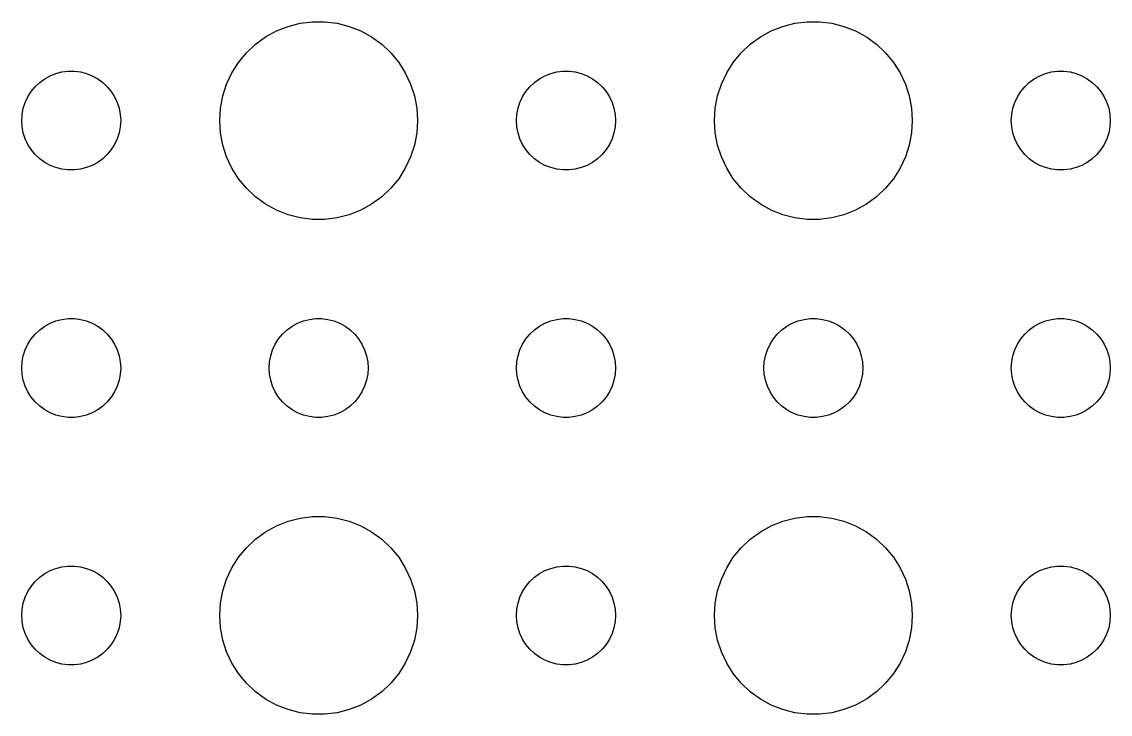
# Model space of a CAD drawing. Header units: metres. Extents: x -150 to 150, y -104 to 104.
# Drawn here: x 73.5 to 106.5, y -55.49 to -34.51 of the extents above; entities that cross this region are included whole.
import ezdxf

# ---------------------------------------------------------------- set-up
doc = ezdxf.new("R2010")
doc.units = ezdxf.units.M

msp = doc.modelspace()

# ---------------------------------------------------------------- linework, layer by layer
for p, q in [((81.2227, -34.7855), (81.573, -34.6468)), ((81.573, -34.6468), (81.9379, -34.5531)), ((81.9379, -34.5531), (82.3116, -34.5059)), ((82.3116, -34.5059), (82.6884, -34.5059)), ((82.6884, -34.5059), (83.0621, -34.5531)), ((83.0621, -34.5531), (83.427, -34.6468)), ((83.427, -34.6468), (83.7773, -34.7855)), ((96.2227, -34.7855), (96.573, -34.6468)), ((96.573, -34.6468), (96.9379, -34.5531)), ((96.9379, -34.5531), (97.3116, -34.5059)), ((97.3116, -34.5059), (97.6884, -34.5059)), ((97.6884, -34.5059), (98.0621, -34.5531)), ((98.0621, -34.5531), (98.427, -34.6468)), ((98.427, -34.6468), (98.7773, -34.7855)), ((80.5877, -35.1885), (80.8925, -34.967)), ((80.8925, -34.967), (81.2227, -34.7855)), ((83.7773, -34.7855), (84.1075, -34.967)), ((84.1075, -34.967), (84.4123, -35.1885)), ((95.5877, -35.1885), (95.8925, -34.967)), ((95.8925, -34.967), (96.2227, -34.7855)), ((98.7773, -34.7855), (99.1075, -34.967)), ((99.1075, -34.967), (99.4123, -35.1885)), ((80.3131, -35.4464), (80.5877, -35.1885)), ((84.4123, -35.1885), (84.6869, -35.4464)), ((95.3131, -35.4464), (95.5877, -35.1885)), ((99.4123, -35.1885), (99.6869, -35.4464)), ((80.073, -35.7366), (80.3131, -35.4464)), ((84.6869, -35.4464), (84.927, -35.7366)), ((95.073, -35.7366), (95.3131, -35.4464)), ((99.6869, -35.4464), (99.927, -35.7366)), ((79.8711, -36.0547), (80.073, -35.7366)), ((84.927, -35.7366), (85.1289, -36.0547)), ((94.8711, -36.0547), (95.073, -35.7366)), ((99.927, -35.7366), (100.129, -36.0547)), ((74.0439, -36.3442), (74.1963, -36.2335)), ((74.1963, -36.2335), (74.3613, -36.1428)), ((74.3613, -36.1428), (74.5365, -36.0734)), ((74.5365, -36.0734), (74.7189, -36.0266)), ((74.7189, -36.0266), (74.9058, -36.003)), ((74.9058, -36.003), (75.0942, -36.003)), ((75.0942, -36.003), (75.2811, -36.0266)), ((75.2811, -36.0266), (75.4635, -36.0734)), ((75.4635, -36.0734), (75.6387, -36.1428)), ((75.6387, -36.1428), (75.8037, -36.2335)), ((75.8037, -36.2335), (75.9561, -36.3442)), ((79.7107, -36.3956), (79.8711, -36.0547)), ((85.1289, -36.0547), (85.2893, -36.3956)), ((89.0439, -36.3442), (89.1963, -36.2335)), ((89.1963, -36.2335), (89.3613, -36.1428)), ((89.3613, -36.1428), (89.5365, -36.0734)), ((89.5365, -36.0734), (89.7189, -36.0266)), ((89.7189, -36.0266), (89.9058, -36.003)), ((89.9058, -36.003), (90.0942, -36.003)), ((90.0942, -36.003), (90.2811, -36.0266)), ((90.2811, -36.0266), (90.4635, -36.0734)), ((90.4635, -36.0734), (90.6387, -36.1428)), ((90.6387, -36.1428), (90.8037, -36.2335)), ((90.8037, -36.2335), (90.9561, -36.3442)), ((94.7107, -36.3956), (94.8711, -36.0547)), ((100.129, -36.0547), (100.289, -36.3956)), ((104.044, -36.3442), (104.196, -36.2335)), ((104.196, -36.2335), (104.361, -36.1428)), ((104.361, -36.1428), (104.536, -36.0734)), ((104.536, -36.0734), (104.719, -36.0266)), ((104.719, -36.0266), (104.906, -36.003)), ((104.906, -36.003), (105.094, -36.003)), ((105.094, -36.003), (105.281, -36.0266)), ((105.281, -36.0266), (105.464, -36.0734)), ((105.464, -36.0734), (105.639, -36.1428)), ((105.639, -36.1428), (105.804, -36.2335)), ((105.804, -36.2335), (105.956, -36.3442)), ((73.6855, -36.7774), (73.7865, -36.6183)), ((73.7865, -36.6183), (73.9065, -36.4732)), ((73.9065, -36.4732), (74.0439, -36.3442)), ((75.9561, -36.3442), (76.0934, -36.4732)), ((76.0934, -36.4732), (76.2135, -36.6183)), ((76.2135, -36.6183), (76.3145, -36.7774)), ((79.5943, -36.7539), (79.7107, -36.3956)), ((85.2893, -36.3956), (85.4057, -36.7539)), ((88.6855, -36.7774), (88.7865, -36.6183)), ((88.7865, -36.6183), (88.9065, -36.4732)), ((88.9065, -36.4732), (89.0439, -36.3442)), ((90.9561, -36.3442), (91.0934, -36.4732)), ((91.0934, -36.4732), (91.2135, -36.6183)), ((91.2135, -36.6183), (91.3145, -36.7774)), ((94.5943, -36.7539), (94.7107, -36.3956)), ((100.289, -36.3956), (100.406, -36.7539)), ((103.686, -36.7774), (103.786, -36.6183)), ((103.786, -36.6183), (103.907, -36.4732)), ((103.907, -36.4732), (104.044, -36.3442)), ((105.956, -36.3442), (106.093, -36.4732)), ((106.093, -36.4732), (106.214, -36.6183)), ((106.214, -36.6183), (106.314, -36.7774)), ((73.5471, -37.127), (73.6053, -36.9478)), ((73.6053, -36.9478), (73.6855, -36.7774)), ((76.3145, -36.7774), (76.3947, -36.9478)), ((76.3947, -36.9478), (76.4529, -37.127)), ((79.5237, -37.124), (79.5943, -36.7539)), ((85.4057, -36.7539), (85.4763, -37.124)), ((88.5471, -37.127), (88.6053, -36.9478)), ((88.6053, -36.9478), (88.6855, -36.7774)), ((91.3145, -36.7774), (91.3947, -36.9478)), ((91.3947, -36.9478), (91.4529, -37.127)), ((94.5237, -37.124), (94.5943, -36.7539)), ((100.406, -36.7539), (100.476, -37.124)), ((103.547, -37.127), (103.605, -36.9478)), ((103.605, -36.9478), (103.686, -36.7774)), ((106.314, -36.7774), (106.395, -36.9478)), ((106.395, -36.9478), (106.453, -37.127)), ((73.5118, -37.312), (73.5471, -37.127)), ((76.4529, -37.127), (76.4882, -37.312)), ((79.5, -37.5), (79.5237, -37.124)), ((85.4763, -37.124), (85.5, -37.5)), ((88.5118, -37.312), (88.5471, -37.127)), ((91.4529, -37.127), (91.4882, -37.312)), ((94.5, -37.5), (94.5237, -37.124)), ((100.476, -37.124), (100.5, -37.5)), ((103.512, -37.312), (103.547, -37.127)), ((106.453, -37.127), (106.488, -37.312)), ((73.5, -37.5), (73.5118, -37.312)), ((73.5118, -37.688), (73.5, -37.5)), ((76.4882, -37.312), (76.5, -37.5)), ((76.5, -37.5), (76.4882, -37.688)), ((79.5237, -37.876), (79.5, -37.5)), ((85.5, -37.5), (85.4763, -37.876)), ((88.5, -37.5), (88.5118, -37.312)), ((88.5118, -37.688), (88.5, -37.5)), ((91.4882, -37.312), (91.5, -37.5)), ((91.5, -37.5), (91.4882, -37.688)), ((94.5237, -37.876), (94.5, -37.5)), ((100.5, -37.5), (100.476, -37.876)), ((103.5, -37.5), (103.512, -37.312)), ((103.512, -37.688), (103.5, -37.5)), ((106.488, -37.312), (106.5, -37.5)), ((106.5, -37.5), (106.488, -37.688)), ((73.5471, -37.873), (73.5118, -37.688)), ((73.6053, -38.0522), (73.5471, -37.873)), ((76.4529, -37.873), (76.3947, -38.0522)), ((76.4882, -37.688), (76.4529, -37.873)), ((79.5943, -38.2461), (79.5237, -37.876)), ((85.4763, -37.876), (85.4057, -38.2461)), ((88.5471, -37.873), (88.5118, -37.688)), ((88.6053, -38.0522), (88.5471, -37.873)), ((91.4529, -37.873), (91.3947, -38.0522)), ((91.4882, -37.688), (91.4529, -37.873)), ((94.5943, -38.2461), (94.5237, -37.876)), ((100.476, -37.876), (100.406, -38.2461)), ((103.547, -37.873), (103.512, -37.688)), ((103.605, -38.0522), (103.547, -37.873)), ((106.453, -37.873), (106.395, -38.0522)), ((106.488, -37.688), (106.453, -37.873)), ((73.6855, -38.2226), (73.6053, -38.0522)), ((73.7865, -38.3817), (73.6855, -38.2226)), ((76.3145, -38.2226), (76.2135, -38.3817)), ((76.3947, -38.0522), (76.3145, -38.2226)), ((79.7107, -38.6044), (79.5943, -38.2461)), ((85.4057, -38.2461), (85.2893, -38.6044)), ((88.6855, -38.2226), (88.6053, -38.0522)), ((88.7865, -38.3817), (88.6855, -38.2226)), ((91.3145, -38.2226), (91.2135, -38.3817)), ((91.3947, -38.0522), (91.3145, -38.2226)), ((94.7107, -38.6044), (94.5943, -38.2461)), ((100.406, -38.2461), (100.289, -38.6044)), ((103.686, -38.2226), (103.605, -38.0522)), ((103.786, -38.3817), (103.686, -38.2226)), ((106.314, -38.2226), (106.214, -38.3817)), ((106.395, -38.0522), (106.314, -38.2226)), ((73.9065, -38.5268), (73.7865, -38.3817)), ((74.0439, -38.6558), (73.9065, -38.5268)), ((76.0934, -38.5268), (75.9561, -38.6558)), ((76.2135, -38.3817), (76.0934, -38.5268)), ((79.8711, -38.9453), (79.7107, -38.6044)), ((85.2893, -38.6044), (85.1289, -38.9453)), ((88.9065, -38.5268), (88.7865, -38.3817)), ((89.0439, -38.6558), (88.9065, -38.5268)), ((91.0934, -38.5268), (90.9561, -38.6558)), ((91.2135, -38.3817), (91.0934, -38.5268)), ((94.8711, -38.9453), (94.7107, -38.6044)), ((100.289, -38.6044), (100.129, -38.9453)), ((103.907, -38.5268), (103.786, -38.3817)), ((104.044, -38.6558), (103.907, -38.5268)), ((106.093, -38.5268), (105.956, -38.6558)), ((106.214, -38.3817), (106.093, -38.5268)), ((74.1963, -38.7665), (74.0439, -38.6558)), ((74.3613, -38.8572), (74.1963, -38.7665)), ((74.5365, -38.9266), (74.3613, -38.8572)), ((74.7189, -38.9734), (74.5365, -38.9266)), ((75.4635, -38.9266), (75.2811, -38.9734)), ((75.6387, -38.8572), (75.4635, -38.9266)), ((75.8037, -38.7665), (75.6387, -38.8572)), ((75.9561, -38.6558), (75.8037, -38.7665)), ((89.1963, -38.7665), (89.0439, -38.6558)), ((89.3613, -38.8572), (89.1963, -38.7665)), ((89.5365, -38.9266), (89.3613, -38.8572)), ((89.7189, -38.9734), (89.5365, -38.9266)), ((90.4635, -38.9266), (90.2811, -38.9734)), ((90.6387, -38.8572), (90.4635, -38.9266)), ((90.8037, -38.7665), (90.6387, -38.8572)), ((90.9561, -38.6558), (90.8037, -38.7665)), ((104.196, -38.7665), (104.044, -38.6558)), ((104.361, -38.8572), (104.196, -38.7665)), ((104.536, -38.9266), (104.361, -38.8572)), ((104.719, -38.9734), (104.536, -38.9266)), ((105.464, -38.9266), (105.281, -38.9734)), ((105.639, -38.8572), (105.464, -38.9266)), ((105.804, -38.7665), (105.639, -38.8572)), ((105.956, -38.6558), (105.804, -38.7665)), ((74.9058, -38.997), (74.7189, -38.9734)), ((75.0942, -38.997), (74.9058, -38.997)), ((75.2811, -38.9734), (75.0942, -38.997)), ((80.073, -39.2634), (79.8711, -38.9453)), ((80.3131, -39.5536), (80.073, -39.2634)), ((84.927, -39.2634), (84.6869, -39.5536)), ((85.1289, -38.9453), (84.927, -39.2634)), ((89.9058, -38.997), (89.7189, -38.9734)), ((90.0942, -38.997), (89.9058, -38.997)), ((90.2811, -38.9734), (90.0942, -38.997)), ((95.073, -39.2634), (94.8711, -38.9453)), ((95.3131, -39.5536), (95.073, -39.2634)), ((99.927, -39.2634), (99.6869, -39.5536)), ((100.129, -38.9453), (99.927, -39.2634)), ((104.906, -38.997), (104.719, -38.9734)), ((105.094, -38.997), (104.906, -38.997)), ((105.281, -38.9734), (105.094, -38.997)), ((80.5877, -39.8115), (80.3131, -39.5536)), ((84.6869, -39.5536), (84.4123, -39.8115)), ((95.5877, -39.8115), (95.3131, -39.5536)), ((99.6869, -39.5536), (99.4123, -39.8115)), ((80.8925, -40.033), (80.5877, -39.8115)), ((84.4123, -39.8115), (84.1075, -40.033)), ((95.8925, -40.033), (95.5877, -39.8115)), ((99.4123, -39.8115), (99.1075, -40.033)), ((81.2227, -40.2145), (80.8925, -40.033)), ((81.573, -40.3532), (81.2227, -40.2145)), ((83.7773, -40.2145), (83.427, -40.3532)), ((84.1075, -40.033), (83.7773, -40.2145)), ((96.2227, -40.2145), (95.8925, -40.033)), ((96.573, -40.3532), (96.2227, -40.2145)), ((98.7773, -40.2145), (98.427, -40.3532)), ((99.1075, -40.033), (98.7773, -40.2145)), ((81.9379, -40.4469), (81.573, -40.3532)), ((82.3116, -40.4941), (81.9379, -40.4469)), ((82.6884, -40.4941), (82.3116, -40.4941)), ((83.0621, -40.4469), (82.6884, -40.4941)), ((83.427, -40.3532), (83.0621, -40.4469)), ((96.9379, -40.4469), (96.573, -40.3532)), ((97.3116, -40.4941), (96.9379, -40.4469)), ((97.6884, -40.4941), (97.3116, -40.4941)), ((98.0621, -40.4469), (97.6884, -40.4941)), ((98.427, -40.3532), (98.0621, -40.4469)), ((74.5365, -43.5734), (74.7189, -43.5266)), ((74.7189, -43.5266), (74.9058, -43.503)), ((74.9058, -43.503), (75.0942, -43.503)), ((75.0942, -43.503), (75.2811, -43.5266)), ((75.2811, -43.5266), (75.4635, -43.5734)), ((82.0365, -43.5734), (82.2189, -43.5266)), ((82.2189, -43.5266), (82.4058, -43.503)), ((82.4058, -43.503), (82.5942, -43.503)), ((82.5942, -43.503), (82.7811, -43.5266)), ((82.7811, -43.5266), (82.9635, -43.5734)), ((89.5365, -43.5734), (89.7189, -43.5266)), ((89.7189, -43.5266), (89.9058, -43.503)), ((89.9058, -43.503), (90.0942, -43.503)), ((90.0942, -43.503), (90.2811, -43.5266)), ((90.2811, -43.5266), (90.4635, -43.5734)), ((97.0365, -43.5734), (97.2189, -43.5266)), ((97.2189, -43.5266), (97.4058, -43.503)), ((97.4058, -43.503), (97.5942, -43.503)), ((97.5942, -43.503), (97.7811, -43.5266)), ((97.7811, -43.5266), (97.9635, -43.5734)), ((104.536, -43.5734), (104.719, -43.5266)), ((104.719, -43.5266), (104.906, -43.503)), ((104.906, -43.503), (105.094, -43.503)), ((105.094, -43.503), (105.281, -43.5266)), ((105.281, -43.5266), (105.464, -43.5734)), ((73.9065, -43.9732), (74.0439, -43.8442)), ((74.0439, -43.8442), (74.1963, -43.7335)), ((74.1963, -43.7335), (74.3613, -43.6428)), ((74.3613, -43.6428), (74.5365, -43.5734)), ((75.4635, -43.5734), (75.6387, -43.6428)), ((75.6387, -43.6428), (75.8037, -43.7335)), ((75.8037, -43.7335), (75.9561, -43.8442)), ((75.9561, -43.8442), (76.0934, -43.9732)), ((81.4065, -43.9732), (81.5439, -43.8442)), ((81.5439, -43.8442), (81.6963, -43.7335)), ((81.6963, -43.7335), (81.8613, -43.6428)), ((81.8613, -43.6428), (82.0365, -43.5734)), ((82.9635, -43.5734), (83.1387, -43.6428)), ((83.1387, -43.6428), (83.3037, -43.7335)), ((83.3037, -43.7335), (83.4561, -43.8442)), ((83.4561, -43.8442), (83.5934, -43.9732)), ((88.9065, -43.9732), (89.0439, -43.8442)), ((89.0439, -43.8442), (89.1963, -43.7335)), ((89.1963, -43.7335), (89.3613, -43.6428)), ((89.3613, -43.6428), (89.5365, -43.5734)), ((90.4635, -43.5734), (90.6387, -43.6428)), ((90.6387, -43.6428), (90.8037, -43.7335)), ((90.8037, -43.7335), (90.9561, -43.8442)), ((90.9561, -43.8442), (91.0934, -43.9732)), ((96.4065, -43.9732), (96.5439, -43.8442)), ((96.5439, -43.8442), (96.6963, -43.7335)), ((96.6963, -43.7335), (96.8613, -43.6428)), ((96.8613, -43.6428), (97.0365, -43.5734)), ((97.9635, -43.5734), (98.1387, -43.6428)), ((98.1387, -43.6428), (98.3037, -43.7335)), ((98.3037, -43.7335), (98.4561, -43.8442)), ((98.4561, -43.8442), (98.5934, -43.9732)), ((103.907, -43.9732), (104.044, -43.8442)), ((104.044, -43.8442), (104.196, -43.7335)), ((104.196, -43.7335), (104.361, -43.6428)), ((104.361, -43.6428), (104.536, -43.5734)), ((105.464, -43.5734), (105.639, -43.6428)), ((105.639, -43.6428), (105.804, -43.7335)), ((105.804, -43.7335), (105.956, -43.8442)), ((105.956, -43.8442), (106.093, -43.9732)), ((73.6855, -44.2774), (73.7865, -44.1183)), ((73.7865, -44.1183), (73.9065, -43.9732)), ((76.0934, -43.9732), (76.2135, -44.1183)), ((76.2135, -44.1183), (76.3145, -44.2774)), ((81.1855, -44.2774), (81.2865, -44.1183)), ((81.2865, -44.1183), (81.4065, -43.9732)), ((83.5934, -43.9732), (83.7135, -44.1183)), ((83.7135, -44.1183), (83.8145, -44.2774)), ((88.6855, -44.2774), (88.7865, -44.1183)), ((88.7865, -44.1183), (88.9065, -43.9732)), ((91.0934, -43.9732), (91.2135, -44.1183)), ((91.2135, -44.1183), (91.3145, -44.2774)), ((96.1855, -44.2774), (96.2865, -44.1183)), ((96.2865, -44.1183), (96.4065, -43.9732)), ((98.5934, -43.9732), (98.7135, -44.1183)), ((98.7135, -44.1183), (98.8145, -44.2774)), ((103.686, -44.2774), (103.786, -44.1183)), ((103.786, -44.1183), (103.907, -43.9732)), ((106.093, -43.9732), (106.214, -44.1183)), ((106.214, -44.1183), (106.314, -44.2774)), ((73.5471, -44.627), (73.6053, -44.4478)), ((73.6053, -44.4478), (73.6855, -44.2774)), ((76.3145, -44.2774), (76.3947, -44.4478)), ((76.3947, -44.4478), (76.4529, -44.627)), ((81.0471, -44.627), (81.1053, -44.4478)), ((81.1053, -44.4478), (81.1855, -44.2774)), ((83.8145, -44.2774), (83.8947, -44.4478)), ((83.8947, -44.4478), (83.9529, -44.627)), ((88.5471, -44.627), (88.6053, -44.4478)), ((88.6053, -44.4478), (88.6855, -44.2774)), ((91.3145, -44.2774), (91.3947, -44.4478)), ((91.3947, -44.4478), (91.4529, -44.627)), ((96.0471, -44.627), (96.1053, -44.4478)), ((96.1053, -44.4478), (96.1855, -44.2774)), ((98.8145, -44.2774), (98.8947, -44.4478)), ((98.8947, -44.4478), (98.9529, -44.627)), ((103.547, -44.627), (103.605, -44.4478)), ((103.605, -44.4478), (103.686, -44.2774)), ((106.314, -44.2774), (106.395, -44.4478)), ((106.395, -44.4478), (106.453, -44.627)), ((73.5, -45), (73.5118, -44.812)), ((73.5118, -44.812), (73.5471, -44.627)), ((76.4529, -44.627), (76.4882, -44.812)), ((76.4882, -44.812), (76.5, -45)), ((81, -45), (81.0118, -44.812)), ((81.0118, -44.812), (81.0471, -44.627)), ((83.9529, -44.627), (83.9882, -44.812)), ((83.9882, -44.812), (84, -45)), ((88.5, -45), (88.5118, -44.812)), ((88.5118, -44.812), (88.5471, -44.627)), ((91.4529, -44.627), (91.4882, -44.812)), ((91.4882, -44.812), (91.5, -45)), ((96, -45), (96.0118, -44.812)), ((96.0118, -44.812), (96.0471, -44.627)), ((98.9529, -44.627), (98.9882, -44.812)), ((98.9882, -44.812), (99, -45)), ((103.5, -45), (103.512, -44.812)), ((103.512, -44.812), (103.547, -44.627)), ((106.453, -44.627), (106.488, -44.812)), ((106.488, -44.812), (106.5, -45)), ((73.5118, -45.188), (73.5, -45)), ((73.5471, -45.373), (73.5118, -45.188)), ((76.4882, -45.188), (76.4529, -45.373)), ((76.5, -45), (76.4882, -45.188)), ((81.0118, -45.188), (81, -45)), ((81.0471, -45.373), (81.0118, -45.188)), ((83.9882, -45.188), (83.9529, -45.373)), ((84, -45), (83.9882, -45.188)), ((88.5118, -45.188), (88.5, -45)), ((88.5471, -45.373), (88.5118, -45.188)), ((91.4882, -45.188), (91.4529, -45.373)), ((91.5, -45), (91.4882, -45.188)), ((96.0118, -45.188), (96, -45)), ((96.0471, -45.373), (96.0118, -45.188)), ((98.9882, -45.188), (98.9529, -45.373)), ((99, -45), (98.9882, -45.188)), ((103.512, -45.188), (103.5, -45)), ((103.547, -45.373), (103.512, -45.188)), ((106.488, -45.188), (106.453, -45.373)), ((106.5, -45), (106.488, -45.188)), ((73.6053, -45.5522), (73.5471, -45.373)), ((76.4529, -45.373), (76.3947, -45.5522)), ((81.1053, -45.5522), (81.0471, -45.373)), ((83.9529, -45.373), (83.8947, -45.5522)), ((88.6053, -45.5522), (88.5471, -45.373)), ((91.4529, -45.373), (91.3947, -45.5522)), ((96.1053, -45.5522), (96.0471, -45.373)), ((98.9529, -45.373), (98.8947, -45.5522)), ((103.605, -45.5522), (103.547, -45.373)), ((106.453, -45.373), (106.395, -45.5522)), ((73.6855, -45.7226), (73.6053, -45.5522)), ((73.7865, -45.8817), (73.6855, -45.7226)), ((76.3145, -45.7226), (76.2135, -45.8817)), ((76.3947, -45.5522), (76.3145, -45.7226)), ((81.1855, -45.7226), (81.1053, -45.5522)), ((81.2865, -45.8817), (81.1855, -45.7226)), ((83.8145, -45.7226), (83.7135, -45.8817)), ((83.8947, -45.5522), (83.8145, -45.7226)), ((88.6855, -45.7226), (88.6053, -45.5522)), ((88.7865, -45.8817), (88.6855, -45.7226)), ((91.3145, -45.7226), (91.2135, -45.8817)), ((91.3947, -45.5522), (91.3145, -45.7226)), ((96.1855, -45.7226), (96.1053, -45.5522)), ((96.2865, -45.8817), (96.1855, -45.7226)), ((98.8145, -45.7226), (98.7135, -45.8817)), ((98.8947, -45.5522), (98.8145, -45.7226)), ((103.686, -45.7226), (103.605, -45.5522)), ((103.786, -45.8817), (103.686, -45.7226)), ((106.314, -45.7226), (106.214, -45.8817)), ((106.395, -45.5522), (106.314, -45.7226)), ((73.9065, -46.0268), (73.7865, -45.8817)), ((74.0439, -46.1558), (73.9065, -46.0268)), ((74.1963, -46.2665), (74.0439, -46.1558)), ((75.9561, -46.1558), (75.8037, -46.2665)), ((76.0934, -46.0268), (75.9561, -46.1558)), ((76.2135, -45.8817), (76.0934, -46.0268)), ((81.4065, -46.0268), (81.2865, -45.8817)), ((81.5439, -46.1558), (81.4065, -46.0268)), ((81.6963, -46.2665), (81.5439, -46.1558)), ((83.4561, -46.1558), (83.3037, -46.2665)), ((83.5934, -46.0268), (83.4561, -46.1558)), ((83.7135, -45.8817), (83.5934, -46.0268)), ((88.9065, -46.0268), (88.7865, -45.8817)), ((89.0439, -46.1558), (88.9065, -46.0268)), ((89.1963, -46.2665), (89.0439, -46.1558)), ((90.9561, -46.1558), (90.8037, -46.2665)), ((91.0934, -46.0268), (90.9561, -46.1558)), ((91.2135, -45.8817), (91.0934, -46.0268)), ((96.4065, -46.0268), (96.2865, -45.8817)), ((96.5439, -46.1558), (96.4065, -46.0268)), ((96.6963, -46.2665), (96.5439, -46.1558)), ((98.4561, -46.1558), (98.3037, -46.2665)), ((98.5934, -46.0268), (98.4561, -46.1558)), ((98.7135, -45.8817), (98.5934, -46.0268)), ((103.907, -46.0268), (103.786, -45.8817)), ((104.044, -46.1558), (103.907, -46.0268)), ((104.196, -46.2665), (104.044, -46.1558)), ((105.956, -46.1558), (105.804, -46.2665)), ((106.093, -46.0268), (105.956, -46.1558)), ((106.214, -45.8817), (106.093, -46.0268)), ((74.3613, -46.3572), (74.1963, -46.2665)), ((74.5365, -46.4266), (74.3613, -46.3572)), ((74.7189, -46.4734), (74.5365, -46.4266)), ((74.9058, -46.497), (74.7189, -46.4734)), ((75.0942, -46.497), (74.9058, -46.497)), ((75.2811, -46.4734), (75.0942, -46.497)), ((75.4635, -46.4266), (75.2811, -46.4734)), ((75.6387, -46.3572), (75.4635, -46.4266)), ((75.8037, -46.2665), (75.6387, -46.3572)), ((81.8613, -46.3572), (81.6963, -46.2665)), ((82.0365, -46.4266), (81.8613, -46.3572)), ((82.2189, -46.4734), (82.0365, -46.4266)), ((82.4058, -46.497), (82.2189, -46.4734)), ((82.5942, -46.497), (82.4058, -46.497)), ((82.7811, -46.4734), (82.5942, -46.497)), ((82.9635, -46.4266), (82.7811, -46.4734)), ((83.1387, -46.3572), (82.9635, -46.4266)), ((83.3037, -46.2665), (83.1387, -46.3572)), ((89.3613, -46.3572), (89.1963, -46.2665)), ((89.5365, -46.4266), (89.3613, -46.3572)), ((89.7189, -46.4734), (89.5365, -46.4266)), ((89.9058, -46.497), (89.7189, -46.4734)), ((90.0942, -46.497), (89.9058, -46.497)), ((90.2811, -46.4734), (90.0942, -46.497)), ((90.4635, -46.4266), (90.2811, -46.4734)), ((90.6387, -46.3572), (90.4635, -46.4266)), ((90.8037, -46.2665), (90.6387, -46.3572)), ((96.8613, -46.3572), (96.6963, -46.2665)), ((97.0365, -46.4266), (96.8613, -46.3572)), ((97.2189, -46.4734), (97.0365, -46.4266)), ((97.4058, -46.497), (97.2189, -46.4734)), ((97.5942, -46.497), (97.4058, -46.497)), ((97.7811, -46.4734), (97.5942, -46.497)), ((97.9635, -46.4266), (97.7811, -46.4734)), ((98.1387, -46.3572), (97.9635, -46.4266)), ((98.3037, -46.2665), (98.1387, -46.3572)), ((104.361, -46.3572), (104.196, -46.2665)), ((104.536, -46.4266), (104.361, -46.3572)), ((104.719, -46.4734), (104.536, -46.4266)), ((104.906, -46.497), (104.719, -46.4734)), ((105.094, -46.497), (104.906, -46.497)), ((105.281, -46.4734), (105.094, -46.497)), ((105.464, -46.4266), (105.281, -46.4734)), ((105.639, -46.3572), (105.464, -46.4266)), ((105.804, -46.2665), (105.639, -46.3572)), ((80.8925, -49.967), (81.2227, -49.7855)), ((81.2227, -49.7855), (81.573, -49.6468)), ((81.573, -49.6468), (81.9379, -49.5531)), ((81.9379, -49.5531), (82.3116, -49.5059)), ((82.3116, -49.5059), (82.6884, -49.5059)), ((82.6884, -49.5059), (83.0621, -49.5531)), ((83.0621, -49.5531), (83.427, -49.6468)), ((83.427, -49.6468), (83.7773, -49.7855)), ((83.7773, -49.7855), (84.1075, -49.967)), ((95.8925, -49.967), (96.2227, -49.7855)), ((96.2227, -49.7855), (96.573, -49.6468)), ((96.573, -49.6468), (96.9379, -49.5531)), ((96.9379, -49.5531), (97.3116, -49.5059)), ((97.3116, -49.5059), (97.6884, -49.5059)), ((97.6884, -49.5059), (98.0621, -49.5531)), ((98.0621, -49.5531), (98.427, -49.6468)), ((98.427, -49.6468), (98.7773, -49.7855)), ((98.7773, -49.7855), (99.1075, -49.967)), ((80.5877, -50.1885), (80.8925, -49.967)), ((84.1075, -49.967), (84.4123, -50.1885)), ((95.5877, -50.1885), (95.8925, -49.967)), ((99.1075, -49.967), (99.4123, -50.1885)), ((80.073, -50.7366), (80.3131, -50.4464)), ((80.3131, -50.4464), (80.5877, -50.1885)), ((84.4123, -50.1885), (84.6869, -50.4464)), ((84.6869, -50.4464), (84.927, -50.7366)), ((95.073, -50.7366), (95.3131, -50.4464)), ((95.3131, -50.4464), (95.5877, -50.1885)), ((99.4123, -50.1885), (99.6869, -50.4464)), ((99.6869, -50.4464), (99.927, -50.7366)), ((79.8711, -51.0547), (80.073, -50.7366)), ((84.927, -50.7366), (85.1289, -51.0547)), ((94.8711, -51.0547), (95.073, -50.7366)), ((99.927, -50.7366), (100.129, -51.0547)), ((74.1963, -51.2335), (74.3613, -51.1428)), ((74.3613, -51.1428), (74.5365, -51.0734)), ((74.5365, -51.0734), (74.7189, -51.0266)), ((74.7189, -51.0266), (74.9058, -51.003)), ((74.9058, -51.003), (75.0942, -51.003)), ((75.0942, -51.003), (75.2811, -51.0266)), ((75.2811, -51.0266), (75.4635, -51.0734)), ((75.4635, -51.0734), (75.6387, -51.1428)), ((75.6387, -51.1428), (75.8037, -51.2335)), ((79.7107, -51.3956), (79.8711, -51.0547)), ((85.1289, -51.0547), (85.2893, -51.3956)), ((89.1963, -51.2335), (89.3613, -51.1428)), ((89.3613, -51.1428), (89.5365, -51.0734)), ((89.5365, -51.0734), (89.7189, -51.0266)), ((89.7189, -51.0266), (89.9058, -51.003)), ((89.9058, -51.003), (90.0942, -51.003)), ((90.0942, -51.003), (90.2811, -51.0266)), ((90.2811, -51.0266), (90.4635, -51.0734)), ((90.4635, -51.0734), (90.6387, -51.1428)), ((90.6387, -51.1428), (90.8037, -51.2335)), ((94.7107, -51.3956), (94.8711, -51.0547)), ((100.129, -51.0547), (100.289, -51.3956)), ((104.196, -51.2335), (104.361, -51.1428)), ((104.361, -51.1428), (104.536, -51.0734)), ((104.536, -51.0734), (104.719, -51.0266)), ((104.719, -51.0266), (104.906, -51.003)), ((104.906, -51.003), (105.094, -51.003)), ((105.094, -51.003), (105.281, -51.0266)), ((105.281, -51.0266), (105.464, -51.0734)), ((105.464, -51.0734), (105.639, -51.1428)), ((105.639, -51.1428), (105.804, -51.2335)), ((73.7865, -51.6183), (73.9065, -51.4732)), ((73.9065, -51.4732), (74.0439, -51.3442)), ((74.0439, -51.3442), (74.1963, -51.2335)), ((75.8037, -51.2335), (75.9561, -51.3442)), ((75.9561, -51.3442), (76.0934, -51.4732)), ((76.0934, -51.4732), (76.2135, -51.6183)), ((79.5943, -51.7539), (79.7107, -51.3956)), ((85.2893, -51.3956), (85.4057, -51.7539)), ((88.7865, -51.6183), (88.9065, -51.4732)), ((88.9065, -51.4732), (89.0439, -51.3442)), ((89.0439, -51.3442), (89.1963, -51.2335)), ((90.8037, -51.2335), (90.9561, -51.3442)), ((90.9561, -51.3442), (91.0934, -51.4732)), ((91.0934, -51.4732), (91.2135, -51.6183)), ((94.5943, -51.7539), (94.7107, -51.3956)), ((100.289, -51.3956), (100.406, -51.7539)), ((103.786, -51.6183), (103.907, -51.4732)), ((103.907, -51.4732), (104.044, -51.3442)), ((104.044, -51.3442), (104.196, -51.2335)), ((105.804, -51.2335), (105.956, -51.3442)), ((105.956, -51.3442), (106.093, -51.4732)), ((106.093, -51.4732), (106.214, -51.6183)), ((73.6053, -51.9478), (73.6855, -51.7774)), ((73.6855, -51.7774), (73.7865, -51.6183)), ((76.2135, -51.6183), (76.3145, -51.7774)), ((76.3145, -51.7774), (76.3947, -51.9478)), ((79.5237, -52.124), (79.5943, -51.7539)), ((85.4057, -51.7539), (85.4763, -52.124)), ((88.6053, -51.9478), (88.6855, -51.7774)), ((88.6855, -51.7774), (88.7865, -51.6183)), ((91.2135, -51.6183), (91.3145, -51.7774)), ((91.3145, -51.7774), (91.3947, -51.9478)), ((94.5237, -52.124), (94.5943, -51.7539)), ((100.406, -51.7539), (100.476, -52.124)), ((103.605, -51.9478), (103.686, -51.7774)), ((103.686, -51.7774), (103.786, -51.6183)), ((106.214, -51.6183), (106.314, -51.7774)), ((106.314, -51.7774), (106.395, -51.9478)), ((73.5118, -52.312), (73.5471, -52.127)), ((73.5471, -52.127), (73.6053, -51.9478)), ((76.3947, -51.9478), (76.4529, -52.127)), ((76.4529, -52.127), (76.4882, -52.312)), ((79.5, -52.5), (79.5237, -52.124)), ((85.4763, -52.124), (85.5, -52.5)), ((88.5118, -52.312), (88.5471, -52.127)), ((88.5471, -52.127), (88.6053, -51.9478)), ((91.3947, -51.9478), (91.4529, -52.127)), ((91.4529, -52.127), (91.4882, -52.312)), ((94.5, -52.5), (94.5237, -52.124)), ((100.476, -52.124), (100.5, -52.5)), ((103.512, -52.312), (103.547, -52.127)), ((103.547, -52.127), (103.605, -51.9478)), ((106.395, -51.9478), (106.453, -52.127)), ((106.453, -52.127), (106.488, -52.312)), ((73.5, -52.5), (73.5118, -52.312)), ((76.4882, -52.312), (76.5, -52.5)), ((88.5, -52.5), (88.5118, -52.312)), ((91.4882, -52.312), (91.5, -52.5)), ((103.5, -52.5), (103.512, -52.312)), ((106.488, -52.312), (106.5, -52.5)), ((73.5118, -52.688), (73.5, -52.5)), ((73.5471, -52.873), (73.5118, -52.688)), ((76.4882, -52.688), (76.4529, -52.873)), ((76.5, -52.5), (76.4882, -52.688)), ((79.5237, -52.876), (79.5, -52.5)), ((85.5, -52.5), (85.4763, -52.876)), ((88.5118, -52.688), (88.5, -52.5)), ((88.5471, -52.873), (88.5118, -52.688)), ((91.4882, -52.688), (91.4529, -52.873)), ((91.5, -52.5), (91.4882, -52.688)), ((94.5237, -52.876), (94.5, -52.5)), ((100.5, -52.5), (100.476, -52.876)), ((103.512, -52.688), (103.5, -52.5)), ((103.547, -52.873), (103.512, -52.688)), ((106.488, -52.688), (106.453, -52.873)), ((106.5, -52.5), (106.488, -52.688)), ((73.6053, -53.0522), (73.5471, -52.873)), ((73.6855, -53.2226), (73.6053, -53.0522)), ((76.3947, -53.0522), (76.3145, -53.2226)), ((76.4529, -52.873), (76.3947, -53.0522)), ((79.5943, -53.2461), (79.5237, -52.876)), ((85.4763, -52.876), (85.4057, -53.2461)), ((88.6053, -53.0522), (88.5471, -52.873)), ((88.6855, -53.2226), (88.6053, -53.0522)), ((91.3947, -53.0522), (91.3145, -53.2226)), ((91.4529, -52.873), (91.3947, -53.0522)), ((94.5943, -53.2461), (94.5237, -52.876)), ((100.476, -52.876), (100.406, -53.2461)), ((103.605, -53.0522), (103.547, -52.873)), ((103.686, -53.2226), (103.605, -53.0522)), ((106.395, -53.0522), (106.314, -53.2226)), ((106.453, -52.873), (106.395, -53.0522)), ((73.7865, -53.3817), (73.6855, -53.2226)), ((73.9065, -53.5268), (73.7865, -53.3817)), ((76.2135, -53.3817), (76.0934, -53.5268)), ((76.3145, -53.2226), (76.2135, -53.3817)), ((79.7107, -53.6044), (79.5943, -53.2461)), ((85.4057, -53.2461), (85.2893, -53.6044)), ((88.7865, -53.3817), (88.6855, -53.2226)), ((88.9065, -53.5268), (88.7865, -53.3817)), ((91.2135, -53.3817), (91.0934, -53.5268)), ((91.3145, -53.2226), (91.2135, -53.3817)), ((94.7107, -53.6044), (94.5943, -53.2461)), ((100.406, -53.2461), (100.289, -53.6044)), ((103.786, -53.3817), (103.686, -53.2226)), ((103.907, -53.5268), (103.786, -53.3817)), ((106.214, -53.3817), (106.093, -53.5268)), ((106.314, -53.2226), (106.214, -53.3817)), ((74.0439, -53.6558), (73.9065, -53.5268)), ((74.1963, -53.7665), (74.0439, -53.6558)), ((74.3613, -53.8572), (74.1963, -53.7665)), ((75.8037, -53.7665), (75.6387, -53.8572)), ((75.9561, -53.6558), (75.8037, -53.7665)), ((76.0934, -53.5268), (75.9561, -53.6558)), ((79.8711, -53.9453), (79.7107, -53.6044)), ((85.2893, -53.6044), (85.1289, -53.9453)), ((89.0439, -53.6558), (88.9065, -53.5268)), ((89.1963, -53.7665), (89.0439, -53.6558)), ((89.3613, -53.8572), (89.1963, -53.7665)), ((90.8037, -53.7665), (90.6387, -53.8572)), ((90.9561, -53.6558), (90.8037, -53.7665)), ((91.0934, -53.5268), (90.9561, -53.6558)), ((94.8711, -53.9453), (94.7107, -53.6044)), ((100.289, -53.6044), (100.129, -53.9453)), ((104.044, -53.6558), (103.907, -53.5268)), ((104.196, -53.7665), (104.044, -53.6558)), ((104.361, -53.8572), (104.196, -53.7665)), ((105.804, -53.7665), (105.639, -53.8572)), ((105.956, -53.6558), (105.804, -53.7665)), ((106.093, -53.5268), (105.956, -53.6558)), ((74.5365, -53.9266), (74.3613, -53.8572)), ((74.7189, -53.9734), (74.5365, -53.9266)), ((74.9058, -53.997), (74.7189, -53.9734)), ((75.0942, -53.997), (74.9058, -53.997)), ((75.2811, -53.9734), (75.0942, -53.997)), ((75.4635, -53.9266), (75.2811, -53.9734)), ((75.6387, -53.8572), (75.4635, -53.9266)), ((80.073, -54.2634), (79.8711, -53.9453)), ((85.1289, -53.9453), (84.927, -54.2634)), ((89.5365, -53.9266), (89.3613, -53.8572)), ((89.7189, -53.9734), (89.5365, -53.9266)), ((89.9058, -53.997), (89.7189, -53.9734)), ((90.0942, -53.997), (89.9058, -53.997)), ((90.2811, -53.9734), (90.0942, -53.997)), ((90.4635, -53.9266), (90.2811, -53.9734)), ((90.6387, -53.8572), (90.4635, -53.9266)), ((95.073, -54.2634), (94.8711, -53.9453)), ((100.129, -53.9453), (99.927, -54.2634)), ((104.536, -53.9266), (104.361, -53.8572)), ((104.719, -53.9734), (104.536, -53.9266)), ((104.906, -53.997), (104.719, -53.9734)), ((105.094, -53.997), (104.906, -53.997)), ((105.281, -53.9734), (105.094, -53.997)), ((105.464, -53.9266), (105.281, -53.9734)), ((105.639, -53.8572), (105.464, -53.9266)), ((80.3131, -54.5536), (80.073, -54.2634)), ((84.927, -54.2634), (84.6869, -54.5536)), ((95.3131, -54.5536), (95.073, -54.2634)), ((99.927, -54.2634), (99.6869, -54.5536)), ((80.5877, -54.8115), (80.3131, -54.5536)), ((84.6869, -54.5536), (84.4123, -54.8115)), ((95.5877, -54.8115), (95.3131, -54.5536)), ((99.6869, -54.5536), (99.4123, -54.8115)), ((80.8925, -55.033), (80.5877, -54.8115)), ((81.2227, -55.2145), (80.8925, -55.033)), ((84.1075, -55.033), (83.7773, -55.2145)), ((84.4123, -54.8115), (84.1075, -55.033)), ((95.8925, -55.033), (95.5877, -54.8115)), ((96.2227, -55.2145), (95.8925, -55.033)), ((99.1075, -55.033), (98.7773, -55.2145)), ((99.4123, -54.8115), (99.1075, -55.033)), ((81.573, -55.3532), (81.2227, -55.2145)), ((81.9379, -55.4469), (81.573, -55.3532)), ((83.427, -55.3532), (83.0621, -55.4469)), ((83.7773, -55.2145), (83.427, -55.3532)), ((96.573, -55.3532), (96.2227, -55.2145)), ((96.9379, -55.4469), (96.573, -55.3532)), ((98.427, -55.3532), (98.0621, -55.4469)), ((98.7773, -55.2145), (98.427, -55.3532)), ((82.3116, -55.4941), (81.9379, -55.4469)), ((82.6884, -55.4941), (82.3116, -55.4941)), ((83.0621, -55.4469), (82.6884, -55.4941)), ((97.3116, -55.4941), (96.9379, -55.4469)), ((97.6884, -55.4941), (97.3116, -55.4941)), ((98.0621, -55.4469), (97.6884, -55.4941))]:
    msp.add_line(p, q)

doc.saveas('drawing.dxf')
